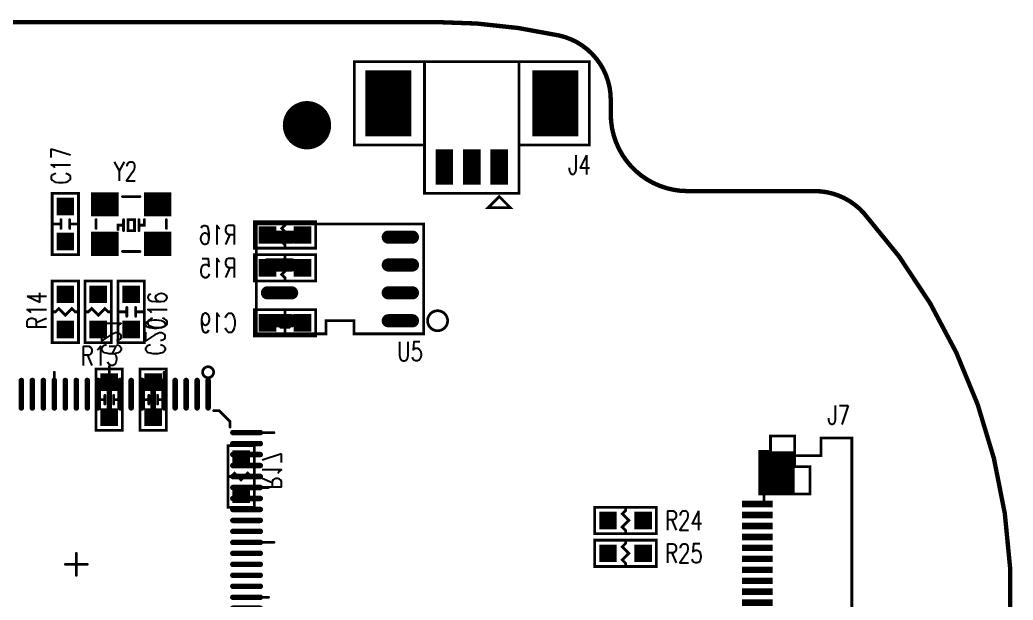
# Model space of a CAD drawing. Extents: x 63.5 to 142.1, y -5.1 to 47.8.
# Drawn here: x 96.93 to 142.14, y 21.37 to 47.8 of the extents above; entities that cross this region are included whole.
import ezdxf
from ezdxf.enums import TextEntityAlignment as Align

# ---------------------------------------------------------------- set-up
doc = ezdxf.new("R2010")
doc.units = 0
doc.header["$MEASUREMENT"] = 0
doc.linetypes.add('TRMIDX_16', pattern=[2, 1, 1])
doc.linetypes.add('TRMIDX_17', pattern=[2, 1, 1])
doc.layers.get('0').update_dxf_attribs({"linetype": 'CONTINUOUS'})
for name, color, linetype in [('2D_LINE_00', 136, 'CONTINUOUS'), ('DRIL_NPLTE_THRU_01', 4, 'CONTINUOUS'), ('DRIL_NPLTE_THRU_02', 176, 'CONTINUOUS'), ('DRIL_NPLTE_THRU_03', 216, 'CONTINUOUS'), ('DRIL_NPLTE_THRU_04', 16, 'CONTINUOUS'), ('DRIL_PLTE_THRU_01', 4, 'CONTINUOUS'), ('DRIL_PLTE_THRU_02', 176, 'CONTINUOUS'), ('DRIL_PLTE_THRU_03', 216, 'CONTINUOUS'), ('DRIL_PLTE_THRU_04', 16, 'CONTINUOUS'), ('DRIL_SYMBOL', 254, 'CONTINUOUS'), ('PADS_BOT', 1, 'CONTINUOUS'), ('PADS_INNER', 136, 'CONTINUOUS'), ('PADS_TOP', 136, 'CONTINUOUS'), ('PART_BOT_2DLINE_00', 6, 'CONTINUOUS'), ('PART_NAME_01', 2, 'CONTINUOUS'), ('PART_NAME_04', 6, 'CONTINUOUS'), ('PART_TOP_2DLINE_00', 2, 'CONTINUOUS'), ('PART_TOP_2DLINE_01', 2, 'CONTINUOUS'), ('PART_TOP_COPPER_01', 2, 'CONTINUOUS')]:
    doc.layers.add(name, color=color, linetype=linetype)
doc.styles.add('W0$125', font='simplex', dxfattribs={"width": 0.75})

# ---------------------------------------------------------------- blocks, each defined once
blk = doc.blocks.new('SMOOTH_0$2')
at = {"const_width": 0.1}
blk.add_lwpolyline([(-0.05, 0, 1), (0.05, 0, 1)], format="xyb", close=True, dxfattribs=at)
blk = doc.blocks.new('DRAWING_142')
at = {"layer": '2D_LINE_00', "const_width": 0.2}
for points in [[(37.845, 40.2), (11.845, 40.2)], [(45.827, 36.659), (45.827, 36)], [(49.327, 32.5), (55.108, 32.5)]]:
    blk.add_lwpolyline(points, dxfattribs=at)
for points in [[(43.471, 39.589, 0.054158), (37.845, 40.2)], [(45.827, 36.659, 0.352156), (43.471, 39.589)], [(45.827, 36, 0.414214), (49.327, 32.5)], [(57.34, 31.504, 0.213013), (55.108, 32.5)], [(57.34, -3.504, 0.382863), (57.34, 31.504)]]:
    blk.add_lwpolyline(points, format="xyb", dxfattribs=at)
at = {"layer": '2D_LINE_00'}
for p in [(37.845, 40.2), (37.845, 40.2), (43.471, 39.589), (43.471, 39.589), (45.827, 36.659), (45.827, 36.659), (45.827, 36), (45.827, 36), (49.327, 32.5), (49.327, 32.5), (55.108, 32.5), (55.108, 32.5), (57.34, 31.504), (57.34, 31.504)]:
    blk.add_blockref('SMOOTH_0$2', p, dxfattribs=at)
blk = doc.blocks.new('SMOOTH_0$125')
at = {"const_width": 0.0625}
blk.add_lwpolyline([(-0.03125, 0, 1), (0.03125, 0, 1)], format="xyb", close=True, dxfattribs=at)
blk = doc.blocks.new('PART_BODY_TOP_67')
at = {"layer": 'PART_TOP_2DLINE_00', "const_width": 0.125}
blk.add_lwpolyline([(-1.25, 4.25), (-1.75, 4.75), (-0.75, 4.75)], close=True, dxfattribs=at)
at = {"layer": 'PART_TOP_2DLINE_01', "const_width": 0.125}
blk.add_lwpolyline([(-2.15, -1.9), (2.15, -1.9), (2.15, 4.1), (-2.15, 4.1)], close=True, dxfattribs=at)
for points in [[(-2.15, 1.9), (-5.35, 1.9), (-5.35, -1.9), (-2.15, -1.9)], [(2.15, 1.9), (5.35, 1.9), (5.35, -1.9), (2.15, -1.9)]]:
    blk.add_lwpolyline(points, dxfattribs=at)
at = {"layer": 'PART_TOP_2DLINE_00'}
for p in [(-1.75, 4.75), (-0.75, 4.75), (-1.25, 4.25)]:
    blk.add_blockref('SMOOTH_0$125', p, dxfattribs=at)
at = {"layer": 'PART_TOP_2DLINE_01'}
for p in [(-2.15, 4.1), (2.15, 4.1), (-5.35, 1.9), (-2.15, 1.9), (2.15, 1.9), (5.35, 1.9), (-5.35, -1.9), (-2.15, -1.9), (-2.15, -1.9), (2.15, -1.9), (2.15, -1.9), (5.35, -1.9)]:
    blk.add_blockref('SMOOTH_0$125', p, dxfattribs=at)
blk = doc.blocks.new('DRIL_HOLE_0')
blk.add_lwpolyline([(0, 0, 1), (0, 0, 1)], format="xyb", close=True)
blk = doc.blocks.new('PAD_0')
blk.add_lwpolyline([(0, 0, 1), (0, 0, 1)], format="xyb", close=True)
blk = doc.blocks.new('PAD_1')
at = {"const_width": 0.8}
blk.add_lwpolyline([(-0.8, 0), (0.8, 0)], dxfattribs=at)
blk = doc.blocks.new('STK_TOP_6')
at = {"layer": 'DRIL_NPLTE_THRU_01'}
blk.add_blockref('DRIL_HOLE_0', (0, 0), dxfattribs=at)
at = {"layer": 'DRIL_NPLTE_THRU_02'}
blk.add_blockref('DRIL_HOLE_0', (0, 0), dxfattribs=at)
at = {"layer": 'DRIL_NPLTE_THRU_03'}
blk.add_blockref('DRIL_HOLE_0', (0, 0), dxfattribs=at)
at = {"layer": 'DRIL_NPLTE_THRU_04'}
blk.add_blockref('DRIL_HOLE_0', (0, 0), dxfattribs=at)
at = {"layer": 'PADS_BOT'}
blk.add_blockref('PAD_0', (0, 0), dxfattribs=at)
at = {"layer": 'PADS_INNER'}
blk.add_blockref('PAD_0', (0, 0), dxfattribs=at)
at = {"layer": 'PADS_TOP', "rotation": 90}
blk.add_blockref('PAD_1', (0, 0), dxfattribs=at)
blk = doc.blocks.new('PAD_2')
at = {"const_width": 2.1}
blk.add_lwpolyline([(-1.5, 0), (1.5, 0)], dxfattribs=at)
blk = doc.blocks.new('STK_TOP_5')
at = {"layer": 'DRIL_NPLTE_THRU_01'}
blk.add_blockref('DRIL_HOLE_0', (0, 0), dxfattribs=at)
at = {"layer": 'DRIL_NPLTE_THRU_02'}
blk.add_blockref('DRIL_HOLE_0', (0, 0), dxfattribs=at)
at = {"layer": 'DRIL_NPLTE_THRU_03'}
blk.add_blockref('DRIL_HOLE_0', (0, 0), dxfattribs=at)
at = {"layer": 'DRIL_NPLTE_THRU_04'}
blk.add_blockref('DRIL_HOLE_0', (0, 0), dxfattribs=at)
at = {"layer": 'PADS_BOT'}
blk.add_blockref('PAD_0', (0, 0), dxfattribs=at)
at = {"layer": 'PADS_INNER'}
blk.add_blockref('PAD_0', (0, 0), dxfattribs=at)
at = {"layer": 'PADS_TOP', "rotation": 90}
blk.add_blockref('PAD_2', (0, 0), dxfattribs=at)
blk = doc.blocks.new('SYM_TOP_5')
for name, p in [('PART_BODY_TOP_67', (0, 0)), ('STK_TOP_6', (-1.25, 2.9)), ('STK_TOP_6', (0, 2.9)), ('STK_TOP_6', (1.25, 2.9)), ('STK_TOP_5', (-3.8, 0)), ('STK_TOP_5', (3.8, 0))]:
    blk.add_blockref(name, p)
blk = doc.blocks.new('PART_TOP_1')
blk.add_blockref('SYM_TOP_5', (0, 0))
at = {"layer": 'PART_NAME_01', "style": 'W0$125', "width": 0.75}
blk.add_text('J4', height=0.875, rotation=180, dxfattribs=at).set_placement((-4.4, 2.8), align=Align.MIDDLE_LEFT)
blk = doc.blocks.new('PART_BODY_TOP_71')
at = {"layer": 'PART_TOP_2DLINE_00', "const_width": 0.125}
blk.add_lwpolyline([(-1.4, 0.6), (1.4, 0.6), (1.4, -0.6), (-1.4, -0.6)], close=True, dxfattribs=at)
for points in [[(0, 0.6), (0, 0.2)], [(-0.2, 0.2), (0.2, 0.2)], [(-0.2, -0.2), (0.2, -0.2)], [(0, -0.2), (0, -0.6)]]:
    blk.add_lwpolyline(points, dxfattribs=at)
at = {"layer": 'PART_TOP_2DLINE_00'}
for p in [(-1.4, 0.6), (0, 0.6), (1.4, 0.6), (-0.2, 0.2), (0, 0.2), (0.2, 0.2), (-0.2, -0.2), (0, -0.2), (0.2, -0.2), (-1.4, -0.6), (0, -0.6), (1.4, -0.6)]:
    blk.add_blockref('SMOOTH_0$125', p, dxfattribs=at)
blk = doc.blocks.new('PAD_9')
at = {"const_width": 0.8}
blk.add_lwpolyline([(-0.4, 0), (0.4, 0)], dxfattribs=at)
blk = doc.blocks.new('STK_TOP_14')
at = {"layer": 'DRIL_PLTE_THRU_01'}
blk.add_blockref('DRIL_HOLE_0', (0, 0), dxfattribs=at)
at = {"layer": 'DRIL_PLTE_THRU_02'}
blk.add_blockref('DRIL_HOLE_0', (0, 0), dxfattribs=at)
at = {"layer": 'DRIL_PLTE_THRU_03'}
blk.add_blockref('DRIL_HOLE_0', (0, 0), dxfattribs=at)
at = {"layer": 'DRIL_PLTE_THRU_04'}
blk.add_blockref('DRIL_HOLE_0', (0, 0), dxfattribs=at)
at = {"layer": 'PADS_BOT'}
blk.add_blockref('PAD_0', (0, 0), dxfattribs=at)
at = {"layer": 'PADS_INNER'}
blk.add_blockref('PAD_0', (0, 0), dxfattribs=at)
at = {"layer": 'PADS_TOP'}
blk.add_blockref('PAD_9', (0, 0), dxfattribs=at)
blk = doc.blocks.new('SYM_TOP_9')
for name, p in [('PART_BODY_TOP_71', (0, 0)), ('STK_TOP_14', (-0.8, 0)), ('STK_TOP_14', (0.8, 0))]:
    blk.add_blockref(name, p)
blk = doc.blocks.new('PART_TOP_12')
blk.add_blockref('SYM_TOP_9', (0, 0))
at = {"layer": 'PART_NAME_01', "style": 'W0$125', "width": 0.75}
blk.add_text('C16', height=0.875, rotation=180, dxfattribs=at).set_placement((0.8, 1.2), align=Align.MIDDLE_LEFT)
blk = doc.blocks.new('PART_TOP_13')
blk.add_blockref('SYM_TOP_9', (0, 0))
at = {"layer": 'PART_NAME_01', "style": 'W0$125', "width": 0.75}
blk.add_text('C17', height=0.875, dxfattribs=at).set_placement((1.8, 0.2), align=Align.MIDDLE_LEFT)
blk = doc.blocks.new('PART_BODY_BOT_71')
at = {"layer": 'PART_BOT_2DLINE_00', "const_width": 0.125}
blk.add_lwpolyline([(-1.4, 0.6), (1.4, 0.6), (1.4, -0.6), (-1.4, -0.6)], close=True, dxfattribs=at)
for points in [[(0, 0.6), (0, 0.2)], [(-0.2, 0.2), (0.2, 0.2)], [(-0.2, -0.2), (0.2, -0.2)], [(0, -0.2), (0, -0.6)]]:
    blk.add_lwpolyline(points, dxfattribs=at)
at = {"layer": 'PART_BOT_2DLINE_00'}
for p in [(-1.4, 0.6), (0, 0.6), (1.4, 0.6), (-0.2, 0.2), (0, 0.2), (0.2, 0.2), (-0.2, -0.2), (0, -0.2), (0.2, -0.2), (-1.4, -0.6), (0, -0.6), (1.4, -0.6)]:
    blk.add_blockref('SMOOTH_0$125', p, dxfattribs=at)
blk = doc.blocks.new('STK_BOT_14')
at = {"layer": 'DRIL_PLTE_THRU_01'}
blk.add_blockref('DRIL_HOLE_0', (0, 0), dxfattribs=at)
at = {"layer": 'DRIL_PLTE_THRU_02'}
blk.add_blockref('DRIL_HOLE_0', (0, 0), dxfattribs=at)
at = {"layer": 'DRIL_PLTE_THRU_03'}
blk.add_blockref('DRIL_HOLE_0', (0, 0), dxfattribs=at)
at = {"layer": 'DRIL_PLTE_THRU_04'}
blk.add_blockref('DRIL_HOLE_0', (0, 0), dxfattribs=at)
at = {"layer": 'PADS_BOT'}
blk.add_blockref('PAD_9', (0, 0), dxfattribs=at)
at = {"layer": 'PADS_INNER'}
blk.add_blockref('PAD_0', (0, 0), dxfattribs=at)
at = {"layer": 'PADS_TOP'}
blk.add_blockref('PAD_0', (0, 0), dxfattribs=at)
blk = doc.blocks.new('SYM_BOT_9')
for name, p in [('PART_BODY_BOT_71', (0, 0)), ('STK_BOT_14', (-0.8, 0)), ('STK_BOT_14', (0.8, 0))]:
    blk.add_blockref(name, p)
blk = doc.blocks.new('PART_BOT_15')
blk.add_blockref('SYM_BOT_9', (0, 0))
at = {"layer": 'PART_NAME_04', "style": 'W0$125', "width": 0.75}
blk.add_text('C19', height=0.875, dxfattribs=at).set_placement((2.2, 0), align=Align.MIDDLE_LEFT)
blk = doc.blocks.new('PART_BOT_17')
blk.add_blockref('SYM_BOT_9', (0, 0))
at = {"layer": 'PART_NAME_04', "style": 'W0$125', "width": 0.75}
blk.add_text('C20', height=0.875, dxfattribs=at).set_placement((2, 0.1), align=Align.MIDDLE_LEFT)
blk = doc.blocks.new('PART_BOT_18')
blk.add_blockref('SYM_BOT_9', (0, 0))
at = {"layer": 'PART_NAME_04', "style": 'W0$125', "width": 0.75}
blk.add_text('C21', height=0.875, dxfattribs=at).set_placement((2, 0.1), align=Align.MIDDLE_LEFT)
blk = doc.blocks.new('PART_BODY_TOP_77')
at = {"layer": 'PART_TOP_2DLINE_00', "const_width": 0.125}
for points in [[(-3.5, 8.5), (-3.5, 9)], [(1.5, 8.5), (1.5, 9)], [(-6, 8.5), (-6, 8.75)], [(-1, 8.5), (-1, 8.75)], [(4, 8.5), (4, 8.75)], [(-6.25, 7), (-7, 7), (-7, 6.25)], [(7, 6.25), (7, 7), (6.25, 7)], [(8.5, 6), (9, 6)], [(-8.5, 4), (-9, 4)], [(8.5, 3.5), (8.75, 3.5)], [(-8.5, 1.5), (-8.75, 1.5)], [(8.5, 1), (9, 1)], [(-8.5, -1), (-9, -1)], [(8.5, -1.5), (8.75, -1.5)], [(-8.5, -3.5), (-8.75, -3.5)], [(8.5, -4), (9, -4)], [(-8.5, -6), (-9, -6)], [(-7, -6.25), (-7, -6.5), (-6.5, -7), (-6.25, -7)], [(6.25, -7), (7, -7), (7, -6.25)], [(-4, -8.5), (-4, -8.75)], [(-1.5, -8.5), (-1.5, -9)], [(1, -8.5), (1, -8.75)], [(3.5, -8.5), (3.5, -9)], [(6, -8.5), (6, -8.75)]]:
    blk.add_lwpolyline(points, dxfattribs=at)
blk.add_lwpolyline([(-6.25, -8.75, 1), (-5.75, -8.75, 1)], format="xyb", close=True, dxfattribs=at)
at = {"layer": 'PART_TOP_2DLINE_01', "const_width": 0.125}
for points in [[(0, -0.5), (0, 0.5)], [(-0.5, 0), (0.5, 0)]]:
    blk.add_lwpolyline(points, dxfattribs=at)
at = {"layer": 'PART_TOP_2DLINE_00'}
for p in [(-3.5, 9), (1.5, 9), (-6, 8.75), (-1, 8.75), (4, 8.75), (-6, 8.5), (-3.5, 8.5), (-1, 8.5), (1.5, 8.5), (4, 8.5), (-7, 7), (-6.25, 7), (6.25, 7), (7, 7), (-7, 6.25), (7, 6.25), (8.5, 6), (9, 6), (-9, 4), (-8.5, 4), (8.5, 3.5), (8.75, 3.5), (-8.75, 1.5), (-8.5, 1.5), (8.5, 1), (9, 1), (-9, -1), (-8.5, -1), (8.5, -1.5), (8.75, -1.5), (-8.75, -3.5), (-8.5, -3.5), (8.5, -4), (9, -4), (-9, -6), (-8.5, -6), (-7, -6.25), (7, -6.25), (-7, -6.5), (-6.5, -7), (-6.25, -7), (6.25, -7), (7, -7), (-4, -8.5), (-1.5, -8.5), (1, -8.5), (3.5, -8.5), (6, -8.5), (-4, -8.75), (-1.5, -9), (1, -8.75), (3.5, -9), (6, -8.75)]:
    blk.add_blockref('SMOOTH_0$125', p, dxfattribs=at)
at = {"layer": 'PART_TOP_2DLINE_01'}
for p in [(0, 0.5), (-0.5, 0), (0.5, 0), (0, -0.5)]:
    blk.add_blockref('SMOOTH_0$125', p, dxfattribs=at)
blk = doc.blocks.new('PAD_14')
at = {"const_width": 0.125}
blk.add_lwpolyline([(-0.625, -0.0625), (0.625, -0.0625, 1), (0.625, 0.0625), (-0.625, 0.0625, 1)], format="xyb", close=True, dxfattribs=at)
blk = doc.blocks.new('STK_TOP_21')
at = {"layer": 'DRIL_NPLTE_THRU_01'}
blk.add_blockref('DRIL_HOLE_0', (0, 0), dxfattribs=at)
at = {"layer": 'DRIL_NPLTE_THRU_02'}
blk.add_blockref('DRIL_HOLE_0', (0, 0), dxfattribs=at)
at = {"layer": 'DRIL_NPLTE_THRU_03'}
blk.add_blockref('DRIL_HOLE_0', (0, 0), dxfattribs=at)
at = {"layer": 'DRIL_NPLTE_THRU_04'}
blk.add_blockref('DRIL_HOLE_0', (0, 0), dxfattribs=at)
at = {"layer": 'PADS_BOT'}
blk.add_blockref('PAD_0', (0, 0), dxfattribs=at)
at = {"layer": 'PADS_INNER'}
blk.add_blockref('PAD_0', (0, 0), dxfattribs=at)
at = {"layer": 'PADS_TOP', "rotation": 90}
blk.add_blockref('PAD_14', (0, 0), dxfattribs=at)
blk = doc.blocks.new('STK_TOP_20')
at = {"layer": 'DRIL_NPLTE_THRU_01'}
blk.add_blockref('DRIL_HOLE_0', (0, 0), dxfattribs=at)
at = {"layer": 'DRIL_NPLTE_THRU_02'}
blk.add_blockref('DRIL_HOLE_0', (0, 0), dxfattribs=at)
at = {"layer": 'DRIL_NPLTE_THRU_03'}
blk.add_blockref('DRIL_HOLE_0', (0, 0), dxfattribs=at)
at = {"layer": 'DRIL_NPLTE_THRU_04'}
blk.add_blockref('DRIL_HOLE_0', (0, 0), dxfattribs=at)
at = {"layer": 'PADS_BOT'}
blk.add_blockref('PAD_0', (0, 0), dxfattribs=at)
at = {"layer": 'PADS_INNER'}
blk.add_blockref('PAD_0', (0, 0), dxfattribs=at)
at = {"layer": 'PADS_TOP'}
blk.add_blockref('PAD_14', (0, 0), dxfattribs=at)
blk = doc.blocks.new('SYM_TOP_15')
for name, p in [('PART_BODY_TOP_77', (0, 0)), ('STK_TOP_21', (-6, 7.75)), ('STK_TOP_21', (-5.5, 7.75)), ('STK_TOP_21', (-5, 7.75)), ('STK_TOP_21', (-4.5, 7.75)), ('STK_TOP_21', (-4, 7.75)), ('STK_TOP_21', (-3.5, 7.75)), ('STK_TOP_21', (-3, 7.75)), ('STK_TOP_21', (-2.5, 7.75)), ('STK_TOP_21', (-2, 7.75)), ('STK_TOP_21', (-1.5, 7.75)), ('STK_TOP_21', (-1, 7.75)), ('STK_TOP_21', (-0.5, 7.75)), ('STK_TOP_21', (0, 7.75)), ('STK_TOP_21', (0.5, 7.75)), ('STK_TOP_21', (1, 7.75)), ('STK_TOP_21', (1.5, 7.75)), ('STK_TOP_21', (2, 7.75)), ('STK_TOP_21', (2.5, 7.75)), ('STK_TOP_21', (3, 7.75)), ('STK_TOP_21', (3.5, 7.75)), ('STK_TOP_21', (4, 7.75)), ('STK_TOP_21', (4.5, 7.75)), ('STK_TOP_21', (5, 7.75)), ('STK_TOP_21', (5.5, 7.75)), ('STK_TOP_21', (6, 7.75)), ('STK_TOP_20', (-7.75, 6)), ('STK_TOP_20', (7.75, 6)), ('STK_TOP_20', (-7.75, 5.5)), ('STK_TOP_20', (7.75, 5.5)), ('STK_TOP_20', (-7.75, 5)), ('STK_TOP_20', (7.75, 5)), ('STK_TOP_20', (-7.75, 4.5)), ('STK_TOP_20', (7.75, 4.5)), ('STK_TOP_20', (-7.75, 4)), ('STK_TOP_20', (7.75, 4)), ('STK_TOP_20', (-7.75, 3.5)), ('STK_TOP_20', (7.75, 3.5)), ('STK_TOP_20', (-7.75, 3)), ('STK_TOP_20', (7.75, 3)), ('STK_TOP_20', (-7.75, 2.5)), ('STK_TOP_20', (7.75, 2.5)), ('STK_TOP_20', (-7.75, 2)), ('STK_TOP_20', (7.75, 2)), ('STK_TOP_20', (-7.75, 1.5)), ('STK_TOP_20', (7.75, 1.5)), ('STK_TOP_20', (-7.75, 1)), ('STK_TOP_20', (7.75, 1)), ('STK_TOP_20', (-7.75, 0.5)), ('STK_TOP_20', (7.75, 0.5)), ('STK_TOP_20', (-7.75, 0)), ('STK_TOP_20', (7.75, 0)), ('STK_TOP_20', (-7.75, -0.5)), ('STK_TOP_20', (7.75, -0.5)), ('STK_TOP_20', (-7.75, -1)), ('STK_TOP_20', (7.75, -1)), ('STK_TOP_20', (-7.75, -1.5)), ('STK_TOP_20', (7.75, -1.5)), ('STK_TOP_20', (-7.75, -2)), ('STK_TOP_20', (7.75, -2)), ('STK_TOP_20', (-7.75, -2.5)), ('STK_TOP_20', (7.75, -2.5)), ('STK_TOP_20', (-7.75, -3)), ('STK_TOP_20', (7.75, -3)), ('STK_TOP_20', (-7.75, -3.5)), ('STK_TOP_20', (7.75, -3.5)), ('STK_TOP_20', (-7.75, -4)), ('STK_TOP_20', (7.75, -4)), ('STK_TOP_20', (-7.75, -4.5)), ('STK_TOP_20', (7.75, -4.5)), ('STK_TOP_20', (-7.75, -5)), ('STK_TOP_20', (7.75, -5)), ('STK_TOP_20', (-7.75, -5.5)), ('STK_TOP_20', (7.75, -5.5)), ('STK_TOP_20', (-7.75, -6)), ('STK_TOP_20', (7.75, -6)), ('STK_TOP_21', (-6, -7.75)), ('STK_TOP_21', (-5.5, -7.75)), ('STK_TOP_21', (-5, -7.75)), ('STK_TOP_21', (-4.5, -7.75)), ('STK_TOP_21', (-4, -7.75)), ('STK_TOP_21', (-3.5, -7.75)), ('STK_TOP_21', (-3, -7.75)), ('STK_TOP_21', (-2.5, -7.75)), ('STK_TOP_21', (-2, -7.75)), ('STK_TOP_21', (-1.5, -7.75)), ('STK_TOP_21', (-1, -7.75)), ('STK_TOP_21', (-0.5, -7.75)), ('STK_TOP_21', (0, -7.75)), ('STK_TOP_21', (0.5, -7.75)), ('STK_TOP_21', (1, -7.75)), ('STK_TOP_21', (1.5, -7.75)), ('STK_TOP_21', (2, -7.75)), ('STK_TOP_21', (2.5, -7.75)), ('STK_TOP_21', (3, -7.75)), ('STK_TOP_21', (3.5, -7.75)), ('STK_TOP_21', (4, -7.75)), ('STK_TOP_21', (4.5, -7.75)), ('STK_TOP_21', (5, -7.75)), ('STK_TOP_21', (5.5, -7.75)), ('STK_TOP_21', (6, -7.75))]:
    blk.add_blockref(name, p)
blk = doc.blocks.new('PART_TOP_72')
blk.add_blockref('SYM_TOP_15', (0, 0))
at = {"layer": 'PART_NAME_01', "style": 'W0$125', "width": 0.75}
blk.add_text('U2', height=0.875, rotation=180, dxfattribs=at).set_placement((6.1, 9.3), align=Align.MIDDLE_LEFT)
blk = doc.blocks.new('PART_BODY_TOP_79')
at = {"layer": 'PART_TOP_2DLINE_00', "const_width": 0.125}
blk.add_lwpolyline([(-1.4, 0.6), (1.4, 0.6), (1.4, -0.6), (-1.4, -0.6)], close=True, dxfattribs=at)
blk.add_lwpolyline([(0, 0.59), (0, 0.45), (-0.15, 0.3), (0.15, 0), (-0.15, -0.3), (0, -0.45), (0, -0.6)], dxfattribs=at)
at = {"layer": 'PART_TOP_2DLINE_00'}
for p in [(-1.4, 0.6), (0, 0.59), (0, 0.45), (1.4, 0.6), (-0.15, 0.3), (0.15, 0), (-0.15, -0.3), (0, -0.45), (-1.4, -0.6), (0, -0.6), (1.4, -0.6)]:
    blk.add_blockref('SMOOTH_0$125', p, dxfattribs=at)
blk = doc.blocks.new('SYM_TOP_17')
for name, p in [('PART_BODY_TOP_79', (0, 0)), ('STK_TOP_14', (-0.8, 0)), ('STK_TOP_14', (0.8, 0))]:
    blk.add_blockref(name, p)
blk = doc.blocks.new('PART_TOP_78')
blk.add_blockref('SYM_TOP_17', (0, 0))
at = {"layer": 'PART_NAME_01', "style": 'W0$125', "width": 0.75}
blk.add_text('R13', height=0.875, rotation=90, dxfattribs=at).set_placement((2, -0.8), align=Align.MIDDLE_LEFT)
blk = doc.blocks.new('PART_TOP_79')
blk.add_blockref('SYM_TOP_17', (0, 0))
at = {"layer": 'PART_NAME_01', "style": 'W0$125', "width": 0.75}
blk.add_text('R14', height=0.875, rotation=180, dxfattribs=at).set_placement((0.8, -1.3), align=Align.MIDDLE_LEFT)
blk = doc.blocks.new('PART_BODY_BOT_79')
at = {"layer": 'PART_BOT_2DLINE_00', "const_width": 0.125}
blk.add_lwpolyline([(-1.4, 0.6), (1.4, 0.6), (1.4, -0.6), (-1.4, -0.6)], close=True, dxfattribs=at)
blk.add_lwpolyline([(0, 0.59), (0, 0.45), (-0.15, 0.3), (0.15, 0), (-0.15, -0.3), (0, -0.45), (0, -0.6)], dxfattribs=at)
at = {"layer": 'PART_BOT_2DLINE_00'}
for p in [(-1.4, 0.6), (0, 0.59), (0, 0.45), (1.4, 0.6), (-0.15, 0.3), (0.15, 0), (-0.15, -0.3), (0, -0.45), (-1.4, -0.6), (0, -0.6), (1.4, -0.6)]:
    blk.add_blockref('SMOOTH_0$125', p, dxfattribs=at)
blk = doc.blocks.new('SYM_BOT_17')
for name, p in [('PART_BODY_BOT_79', (0, 0)), ('STK_BOT_14', (-0.8, 0)), ('STK_BOT_14', (0.8, 0))]:
    blk.add_blockref(name, p)
blk = doc.blocks.new('PART_BOT_80')
blk.add_blockref('SYM_BOT_17', (0, 0))
at = {"layer": 'PART_NAME_04', "style": 'W0$125', "width": 0.75}
blk.add_text('R15', height=0.875, rotation=180, dxfattribs=at).set_placement((-2.2, 0), align=Align.MIDDLE_LEFT)
blk = doc.blocks.new('PART_BOT_81')
blk.add_blockref('SYM_BOT_17', (0, 0))
at = {"layer": 'PART_NAME_04', "style": 'W0$125', "width": 0.75}
blk.add_text('R16', height=0.875, rotation=180, dxfattribs=at).set_placement((-2.2, 0), align=Align.MIDDLE_LEFT)
blk = doc.blocks.new('PART_BOT_82')
blk.add_blockref('SYM_BOT_17', (0, 0))
at = {"layer": 'PART_NAME_04', "style": 'W0$125', "width": 0.75}
blk.add_text('R17', height=0.875, rotation=180, dxfattribs=at).set_placement((0.6, -1.4), align=Align.MIDDLE_LEFT)
blk = doc.blocks.new('PART_TOP_90')
blk.add_blockref('SYM_TOP_17', (0, 0))
at = {"layer": 'PART_NAME_01', "style": 'W0$125', "width": 0.75}
blk.add_text('R24', height=0.875, dxfattribs=at).set_placement((1.8, 0), align=Align.MIDDLE_LEFT)
blk = doc.blocks.new('PART_TOP_91')
blk.add_blockref('SYM_TOP_17', (0, 0))
at = {"layer": 'PART_NAME_01', "style": 'W0$125', "width": 0.75}
blk.add_text('R25', height=0.875, dxfattribs=at).set_placement((1.8, 0), align=Align.MIDDLE_LEFT)
blk = doc.blocks.new('SMOOTH_0$127')
at = {"const_width": 0.0635}
blk.add_lwpolyline([(-0.03175, 0, 1), (0.03175, 0, 1)], format="xyb", close=True, dxfattribs=at)
blk = doc.blocks.new('PART_BODY_TOP_82')
at = {"layer": 'PART_TOP_2DLINE_00', "const_width": 0.125}
blk.add_lwpolyline([(-3.75, 1), (-4.25, 1.5), (-3.25, 1.5)], close=True, dxfattribs=at)
for points in [[(-3.9, -0.3), (-4.2, -0.3)], [(3.9, -0.3), (4.2, -0.3)], [(-5.95, -1.8), (-5.95, -2.9), (-6.75, -2.9), (-6.75, -4.3), (6.75, -4.3), (6.75, -2.9), (5.95, -2.9), (5.95, -1.8)]]:
    blk.add_lwpolyline(points, dxfattribs=at)
at = {"layer": 'PART_TOP_COPPER_01', "linetype": 'TRMIDX_16', "const_width": 0.127}
blk.add_lwpolyline([(-4.2, -0.1), (-6.15, -0.1), (-6.15, -0.6), (-6.85, -0.6), (-6.85, -1.7), (-5.45, -1.7), (-5.45, -2.4), (-4.2, -2.4)], close=True, dxfattribs=at)
at = {"layer": 'PART_TOP_COPPER_01', "linetype": 'TRMIDX_17', "const_width": 0.127}
blk.add_lwpolyline([(4.2, -0.1), (6.15, -0.1), (6.15, -0.6), (6.85, -0.6), (6.85, -1.7), (5.45, -1.7), (5.45, -2.4), (4.2, -2.4)], close=True, dxfattribs=at)
at = {"layer": 'PART_TOP_2DLINE_00'}
for p in [(-4.25, 1.5), (-3.25, 1.5), (-3.75, 1), (-4.2, -0.3), (-3.9, -0.3), (3.9, -0.3), (4.2, -0.3), (-5.95, -1.8), (5.95, -1.8), (-6.75, -2.9), (-5.95, -2.9), (5.95, -2.9), (6.75, -2.9), (-6.75, -4.3), (6.75, -4.3)]:
    blk.add_blockref('SMOOTH_0$125', p, dxfattribs=at)
at = {"layer": 'PART_TOP_COPPER_01'}
for p in [(-6.15, -0.1), (-4.2, -0.1), (4.2, -0.1), (6.15, -0.1), (-6.85, -0.6), (-6.15, -0.6), (6.15, -0.6), (6.85, -0.6), (-6.85, -1.7), (-5.45, -1.7), (5.45, -1.7), (6.85, -1.7), (-5.45, -2.4), (-4.2, -2.4), (4.2, -2.4), (5.45, -2.4)]:
    blk.add_blockref('SMOOTH_0$127', p, dxfattribs=at)
blk = doc.blocks.new('PAD_18')
at = {"const_width": 0.3}
blk.add_lwpolyline([(-0.7, 0), (0.7, 0)], dxfattribs=at)
blk = doc.blocks.new('STK_TOP_26')
at = {"layer": 'DRIL_NPLTE_THRU_01'}
blk.add_blockref('DRIL_HOLE_0', (0, 0), dxfattribs=at)
at = {"layer": 'DRIL_NPLTE_THRU_02'}
blk.add_blockref('DRIL_HOLE_0', (0, 0), dxfattribs=at)
at = {"layer": 'DRIL_NPLTE_THRU_03'}
blk.add_blockref('DRIL_HOLE_0', (0, 0), dxfattribs=at)
at = {"layer": 'DRIL_NPLTE_THRU_04'}
blk.add_blockref('DRIL_HOLE_0', (0, 0), dxfattribs=at)
at = {"layer": 'PADS_BOT'}
blk.add_blockref('PAD_0', (0, 0), dxfattribs=at)
at = {"layer": 'PADS_INNER'}
blk.add_blockref('PAD_0', (0, 0), dxfattribs=at)
at = {"layer": 'PADS_TOP', "rotation": 90}
blk.add_blockref('PAD_18', (0, 0), dxfattribs=at)
blk = doc.blocks.new('PAD_19')
at = {"const_width": 1.6}
blk.add_lwpolyline([(-0.975, 0), (0.975, 0)], dxfattribs=at)
blk = doc.blocks.new('STK_TOP_27')
at = {"layer": 'DRIL_NPLTE_THRU_01'}
blk.add_blockref('DRIL_HOLE_0', (0, 0), dxfattribs=at)
at = {"layer": 'DRIL_NPLTE_THRU_02'}
blk.add_blockref('DRIL_HOLE_0', (0, 0), dxfattribs=at)
at = {"layer": 'DRIL_NPLTE_THRU_03'}
blk.add_blockref('DRIL_HOLE_0', (0, 0), dxfattribs=at)
at = {"layer": 'DRIL_NPLTE_THRU_04'}
blk.add_blockref('DRIL_HOLE_0', (0, 0), dxfattribs=at)
at = {"layer": 'PADS_BOT'}
blk.add_blockref('PAD_0', (0, 0), dxfattribs=at)
at = {"layer": 'PADS_INNER'}
blk.add_blockref('PAD_0', (0, 0), dxfattribs=at)
at = {"layer": 'PADS_TOP'}
blk.add_blockref('PAD_19', (0, 0), dxfattribs=at)
blk = doc.blocks.new('SYM_TOP_20')
for name, p in [('PART_BODY_TOP_82', (0, 0)), ('STK_TOP_26', (-3.75, 0)), ('STK_TOP_26', (-3.25, 0)), ('STK_TOP_26', (-2.75, 0)), ('STK_TOP_26', (-2.25, 0)), ('STK_TOP_26', (-1.75, 0)), ('STK_TOP_26', (-1.25, 0)), ('STK_TOP_26', (-0.75, 0)), ('STK_TOP_26', (-0.25, 0)), ('STK_TOP_26', (0.25, 0)), ('STK_TOP_26', (0.75, 0)), ('STK_TOP_26', (1.25, 0)), ('STK_TOP_26', (1.75, 0)), ('STK_TOP_26', (2.25, 0)), ('STK_TOP_26', (2.75, 0)), ('STK_TOP_26', (3.25, 0)), ('STK_TOP_26', (3.75, 0)), ('STK_TOP_27', (-5.175, -0.9)), ('STK_TOP_27', (5.175, -0.9))]:
    blk.add_blockref(name, p)
blk = doc.blocks.new('PART_TOP_119')
blk.add_blockref('SYM_TOP_20', (0, 0))
at = {"layer": 'PART_NAME_01', "style": 'W0$125', "width": 0.75}
blk.add_text('J7', height=0.875, rotation=270, dxfattribs=at).set_placement((7.8, -3.2), align=Align.MIDDLE_LEFT)
blk = doc.blocks.new('PART_BODY_TOP_86')
at = {"layer": 'PART_TOP_2DLINE_00', "const_width": 0.125}
blk.add_lwpolyline([(-2.5, -3.81), (-2.5, -0.635), (-1.905, -0.635), (-1.905, 0.635), (-2.5, 0.635), (-2.5, 3.81), (2.5, 3.81), (2.5, -3.81)], close=True, dxfattribs=at)
blk.add_lwpolyline([(-2.36003, -4.445, 1), (-1.44997, -4.445, 1)], format="xyb", close=True, dxfattribs=at)
at = {"layer": 'PART_TOP_2DLINE_00'}
for p in [(-2.5, 3.81), (2.5, 3.81), (-2.5, 0.635), (-1.905, 0.635), (-2.5, -0.635), (-1.905, -0.635), (-2.5, -3.81), (2.5, -3.81)]:
    blk.add_blockref('SMOOTH_0$125', p, dxfattribs=at)
blk = doc.blocks.new('PAD_22')
at = {"const_width": 0.3}
blk.add_lwpolyline([(-0.55, -0.15), (0.55, -0.15, 1), (0.55, 0.15), (-0.55, 0.15, 1)], format="xyb", close=True, dxfattribs=at)
blk = doc.blocks.new('STK_TOP_30')
at = {"layer": 'DRIL_PLTE_THRU_01'}
blk.add_blockref('DRIL_HOLE_0', (0, 0), dxfattribs=at)
at = {"layer": 'DRIL_PLTE_THRU_02'}
blk.add_blockref('DRIL_HOLE_0', (0, 0), dxfattribs=at)
at = {"layer": 'DRIL_PLTE_THRU_03'}
blk.add_blockref('DRIL_HOLE_0', (0, 0), dxfattribs=at)
at = {"layer": 'DRIL_PLTE_THRU_04'}
blk.add_blockref('DRIL_HOLE_0', (0, 0), dxfattribs=at)
at = {"layer": 'PADS_BOT'}
blk.add_blockref('PAD_0', (0, 0), dxfattribs=at)
at = {"layer": 'PADS_INNER'}
blk.add_blockref('PAD_0', (0, 0), dxfattribs=at)
at = {"layer": 'PADS_TOP', "rotation": 90}
blk.add_blockref('PAD_22', (0, 0), dxfattribs=at)
blk = doc.blocks.new('SYM_TOP_24')
for name, p in [('PART_BODY_TOP_86', (0, 0)), ('STK_TOP_30', (-1.905, 2.75)), ('STK_TOP_30', (-0.635, 2.75)), ('STK_TOP_30', (0.635, 2.75)), ('STK_TOP_30', (1.905, 2.75)), ('STK_TOP_30', (-1.905, -2.75)), ('STK_TOP_30', (-0.635, -2.75)), ('STK_TOP_30', (0.635, -2.75)), ('STK_TOP_30', (1.905, -2.75))]:
    blk.add_blockref(name, p)
blk = doc.blocks.new('PART_TOP_124')
blk.add_blockref('SYM_TOP_24', (0, 0))
at = {"layer": 'PART_NAME_01', "style": 'W0$125', "width": 0.75}
blk.add_text('U5', height=0.875, rotation=270, dxfattribs=at).set_placement((-3.3, -2.6), align=Align.MIDDLE_LEFT)
blk = doc.blocks.new('PART_BODY_TOP_94')
at = {"layer": 'PART_TOP_2DLINE_00', "const_width": 0.125}
for points in [[(-0.4, 1.25), (0.4, 1.25)], [(-1.6, -0.2), (-1.6, 0.2)], [(-0.35, -0.05), (-0.6, -0.05), (-0.6, -0.25)], [(-0.35, 0.2), (-0.35, -0.3)], [(0.35, 0.2), (0.35, -0.3)], [(0.35, -0.05), (0.6, -0.05), (0.6, 0.2)], [(1.6, 0.2), (1.6, -0.2)], [(0.4, -1.25), (-0.4, -1.25)]]:
    blk.add_lwpolyline(points, dxfattribs=at)
blk.add_lwpolyline([(-0.15, 0.2), (0.15, 0.2), (0.15, -0.3), (-0.15, -0.3)], close=True, dxfattribs=at)
at = {"layer": 'PART_TOP_2DLINE_00'}
for p in [(-0.4, 1.25), (0.4, 1.25), (-1.6, 0.2), (-0.6, -0.05), (-0.35, 0.2), (-0.35, -0.05), (-0.15, 0.2), (0.15, 0.2), (0.35, 0.2), (0.35, -0.05), (0.6, 0.2), (0.6, -0.05), (1.6, 0.2), (-1.6, -0.2), (-0.6, -0.25), (-0.35, -0.3), (-0.15, -0.3), (0.15, -0.3), (0.35, -0.3), (1.6, -0.2), (-0.4, -1.25), (0.4, -1.25)]:
    blk.add_blockref('SMOOTH_0$125', p, dxfattribs=at)
blk = doc.blocks.new('PAD_30')
at = {"const_width": 1.1}
blk.add_lwpolyline([(-0.625, 0), (0.625, 0)], dxfattribs=at)
blk = doc.blocks.new('STK_TOP_49')
at = {"layer": 'DRIL_NPLTE_THRU_01'}
blk.add_blockref('DRIL_HOLE_0', (0, 0), dxfattribs=at)
at = {"layer": 'DRIL_NPLTE_THRU_02'}
blk.add_blockref('DRIL_HOLE_0', (0, 0), dxfattribs=at)
at = {"layer": 'DRIL_NPLTE_THRU_03'}
blk.add_blockref('DRIL_HOLE_0', (0, 0), dxfattribs=at)
at = {"layer": 'DRIL_NPLTE_THRU_04'}
blk.add_blockref('DRIL_HOLE_0', (0, 0), dxfattribs=at)
at = {"layer": 'PADS_BOT'}
blk.add_blockref('PAD_0', (0, 0), dxfattribs=at)
at = {"layer": 'PADS_INNER'}
blk.add_blockref('PAD_0', (0, 0), dxfattribs=at)
at = {"layer": 'PADS_TOP'}
blk.add_blockref('PAD_30', (0, 0), dxfattribs=at)
blk = doc.blocks.new('SYM_TOP_32')
for name, p in [('STK_TOP_49', (-1.2, 0.9)), ('STK_TOP_49', (1.2, 0.9)), ('PART_BODY_TOP_94', (0, 0)), ('STK_TOP_49', (-1.2, -0.9)), ('STK_TOP_49', (1.2, -0.9))]:
    blk.add_blockref(name, p)
blk = doc.blocks.new('PART_TOP_136')
blk.add_blockref('SYM_TOP_32', (0, 0))
at = {"layer": 'PART_NAME_01', "style": 'W0$125', "width": 0.75}
blk.add_text('Y2', height=0.875, dxfattribs=at).set_placement((-0.8, 2.4), align=Align.MIDDLE_LEFT)
blk = doc.blocks.new('DRIL_SYMBOL_2$2')
at = {"layer": 'DRIL_SYMBOL', "const_width": 0.0508}
for points in [[(-0.254, 0), (0.254, 0)], [(0, -0.254), (0, 0.254)]]:
    blk.add_lwpolyline(points, dxfattribs=at)
blk = doc.blocks.new('DRIL_HOLE_2$2')
at = {"const_width": 1.1}
blk.add_lwpolyline([(-0.55, 0, 1), (0.55, 0, 1)], format="xyb", close=True, dxfattribs=at)
blk.add_blockref('DRIL_SYMBOL_2$2', (0, 0))
blk = doc.blocks.new('PAD_32')
at = {"const_width": 1.1}
blk.add_lwpolyline([(0, -0.55, 1), (0, 0.55, 1)], format="xyb", close=True, dxfattribs=at)
blk = doc.blocks.new('STK_TOP_52')
at = {"layer": 'DRIL_NPLTE_THRU_01'}
blk.add_blockref('DRIL_HOLE_2$2', (0, 0), dxfattribs=at)
at = {"layer": 'DRIL_NPLTE_THRU_02'}
blk.add_blockref('DRIL_HOLE_2$2', (0, 0), dxfattribs=at)
at = {"layer": 'DRIL_NPLTE_THRU_03'}
blk.add_blockref('DRIL_HOLE_2$2', (0, 0), dxfattribs=at)
at = {"layer": 'DRIL_NPLTE_THRU_04'}
blk.add_blockref('DRIL_HOLE_2$2', (0, 0), dxfattribs=at)
at = {"layer": 'PADS_BOT'}
blk.add_blockref('PAD_32', (0, 0), dxfattribs=at)
at = {"layer": 'PADS_INNER'}
blk.add_blockref('PAD_32', (0, 0), dxfattribs=at)
at = {"layer": 'PADS_TOP'}
blk.add_blockref('PAD_32', (0, 0), dxfattribs=at)
blk = doc.blocks.new('SYM_TOP_34')
blk.add_blockref('STK_TOP_52', (0, 0))
blk = doc.blocks.new('PART_TOP_141')
blk.add_blockref('SYM_TOP_34', (0, 0))

msp = doc.modelspace()

# ---------------------------------------------------------------- block references
for name, p in [('DRAWING_142', (78, 7.5)), ('PART_TOP_141', (110, 43)), ('PART_TOP_136', (102, 38.5)), ('PART_TOP_90', (124.5, 25)), ('PART_TOP_91', (124.5, 23.5))]:
    msp.add_blockref(name, p)
for name, p, rotation in [('PART_TOP_1', (117.5, 44), 180), ('PART_TOP_13', (99, 38.5), 90), ('PART_TOP_124', (111.5, 36), 90), ('PART_TOP_79', (99, 34.5), 270), ('PART_TOP_78', (100.5, 34.5), 270), ('PART_TOP_12', (102, 34.5), 270), ('PART_TOP_72', (99.5, 23), 180), ('PART_TOP_119', (130.5, 22), 90)]:
    msp.add_blockref(name, p, dxfattribs=dict(rotation=rotation))
at = {"xscale": -1}
for name, p, rotation in [('PART_BOT_81', (109, 38), 180), ('PART_BOT_80', (109, 36.5), 180), ('PART_BOT_18', (101, 30.5), 270), ('PART_BOT_17', (103, 30.5), 270), ('PART_BOT_82', (107, 27), 90)]:
    msp.add_blockref(name, p, dxfattribs=dict(at, rotation=rotation))
msp.add_blockref('PART_BOT_15', (109, 34), dxfattribs=at)

doc.saveas('drawing.dxf')
